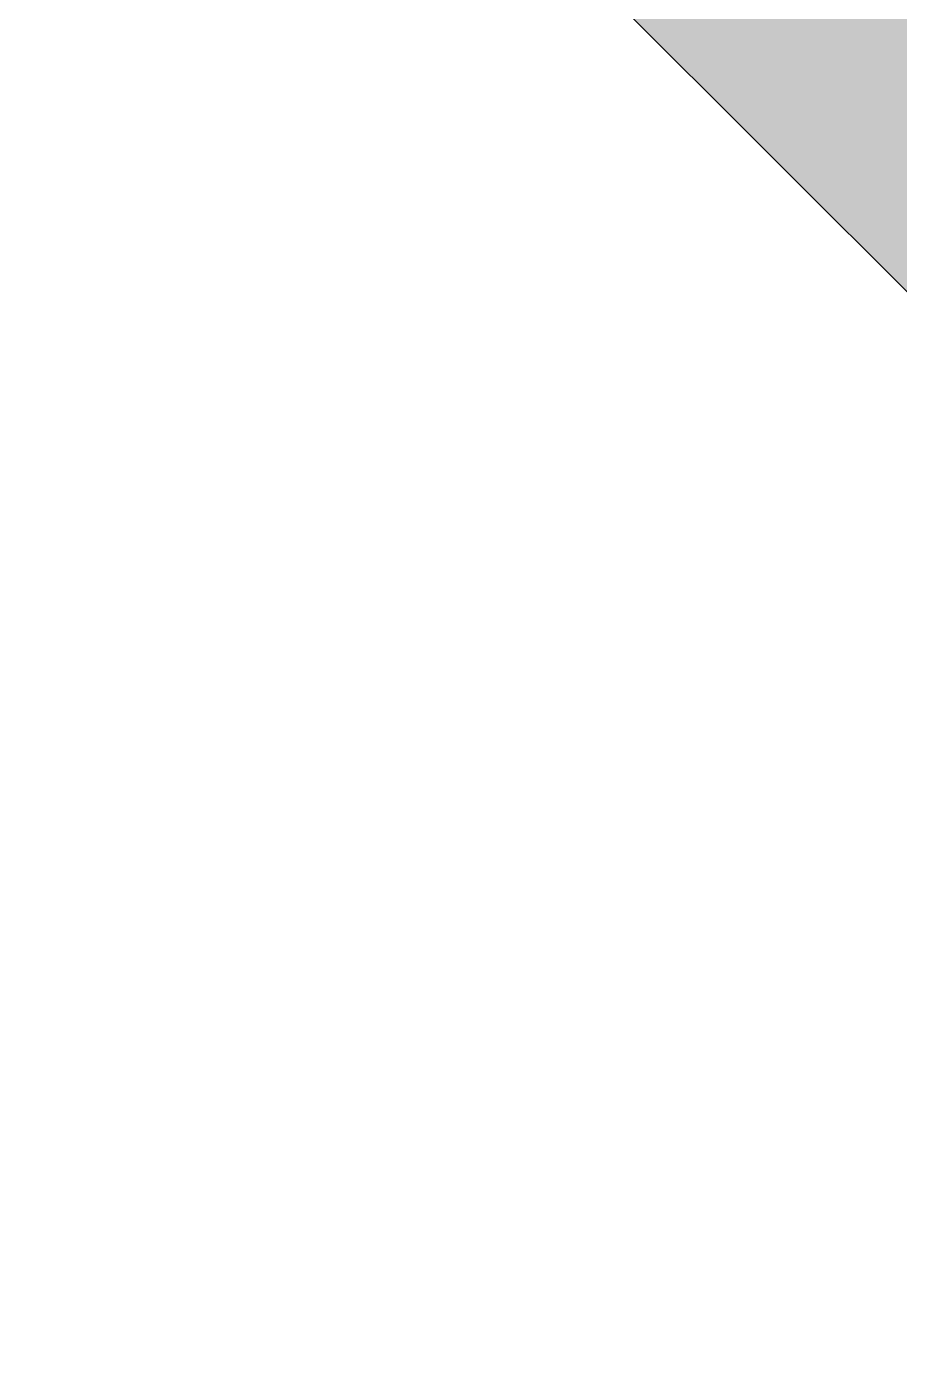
# Model space of a CAD drawing. Extents: x 36903891 to 38126251, y 2073392 to 2924740.
# Drawn here: x 37111083.9 to 37111122.1, y 2286631.8 to 2286690.7 of the extents above; entities that cross this region are included whole.
import ezdxf
from ezdxf.xclip import XClip

# ---------------------------------------------------------------- set-up
doc = ezdxf.new("R2010")
doc.units = 0
doc.header["$LTSCALE"] = 1000
doc.header["$XCLIPFRAME"] = 0
doc.linetypes.add('CENTER', pattern=[2, 1.25, -0.25, 0.25, -0.25])
doc.linetypes.add('CENTER2', pattern=[28.575, 19.05, -3.175, 3.175, -3.175])
doc.layers.get('Defpoints').update_dxf_attribs({"color": 8})
for name, color, linetype in [('#幕墙线-平面', 8, 'Continuous'), ('#轴线', 8, 'CENTER2'), ('A-DIMS', 8, 'Continuous'), ('A-DIMS-ELEV', 8, 'Continuous'), ('A-GRID', 8, 'CENTER'), ('A-STRS-HRAL', 8, 'Continuous'), ('DIM', 8, 'Continuous'), ('周边建筑', 8, 'Continuous')]:
    doc.layers.add(name, color=color, linetype=linetype)
doc.styles.add('_TCH_DIM_T3', font='SIMPLEX', dxfattribs={"width": 0.705882, "bigfont": 'GBCBIG'})
doc.dimstyles.new('_TCH_ARROW&&200', dxfattribs={"dimtxt": 595, "dimasz": 400, "dimexe": 500, "dimexo": 600, "dimgap": 252.5, "dimtad": 1, "dimdec": 0, "dimzin": 0, "dimdsep": 46, "dimtxsty": '_TCH_DIM_T3', "dimcen": 0.09, "dimclrt": 4, "dimazin": 2, "dimtfac": 1, "dimtdec": 0, "dimtix": 1, "dimtmove": 2, "dimatfit": 3, "dimfxl": 200, "dimtolj": 1, "dimtzin": 0, "dimarcsym": 0})

# ---------------------------------------------------------------- blocks, each defined once
blk = doc.blocks.new('DOTE-11')
at = {"layer": '#轴线'}
for radius, end in [(146600, 183.99981035), (138800, 210.18841722), (130400, 210.32938113), (127950, 210.37400968)]:
    blk.add_arc((36780598.517, 2918657.177), radius, 324.49999999, end, dxfattribs=at)
blk = doc.blocks.new('FDGFH')
at = {"layer": 'A-GRID'}
blk.add_blockref('DOTE-11', (-36780598.512, -2918657.163), dxfattribs=at)
blk = doc.blocks.new('A$C80b62fe7')
at = {"layer": '#幕墙线-平面'}
for radius, start, end in [(128529.444, 333.50224678, 195.77579696), (127529.444, 333.53985067, 195.78839705)]:
    blk.add_arc((71051.574, 188867.356), radius, start, end, dxfattribs=at)
blk = doc.blocks.new('DASWQE')
at = {"layer": 'DIM', "ltscale": 10}
blk.add_blockref('A$C80b62fe7', (-71047.039, -188862.976), dxfattribs=at)
blk = doc.blocks.new('A$C216ef243')
at = {"layer": '周边建筑', "ltscale": 5}
blk.add_arc((0, 0), 65000, 322.26361919, 219.12201313, dxfattribs=at)
blk = doc.blocks.new('*D348')
at = {"layer": 'A-DIMS', "lineweight": -2, "transparency": 16777216}
for p, q in [((39431018.552, 1994596.807), (39430718.734, 1994586.337)), ((39431096.654, 1991018.22), (39430796.666, 1991015.599))]:
    blk.add_line(p, q, dxfattribs=at)
blk.add_arc((39294322.124, 1989823.263), 136979.75, 0.66787468, 1.83268826, dxfattribs=at)
at = {"layer": 'A-DIMS', "transparency": 16777216}
for points in [[(39431165.176, 1994201.781), (39431298.435, 1994206.24), (39431218.43, 1994603.787)], [(39431359.231, 1991420.626), (39431225.905, 1991419.267), (39431296.647, 1991019.967)]]:
    blk.add_solid(points, dxfattribs=at)
at = {"layer": 'Defpoints', "color": 0, "transparency": 16777216}
for p in [(39431618.186, 1994617.747), (39431280.996, 1992214.786), (39431696.631, 1991023.462), (39294322.124, 1989823.263)]:
    blk.add_point(p, dxfattribs=at)
at = {"layer": 'A-DIMS', "transparency": 16777216, "insert": (39431819.131, 1992824.134), "char_height": 595, "attachment_point": 5, "rotation": 271.25028, "style": '_TCH_DIM_T3'}
blk.add_mtext('\\A1;1.5°', dxfattribs=at)
blk = doc.blocks.new('*D366')
at = {"layer": 'A-DIMS', "lineweight": -2, "transparency": 16777216}
for p, q in [((39430846.846, 1998171.93), (39430547.406, 1998153.618)), ((39431018.552, 1994596.807), (39430718.734, 1994586.337))]:
    blk.add_line(p, q, dxfattribs=at)
blk.add_arc((39294322.124, 1989823.263), 136979.75, 2.16731174, 3.33204317, dxfattribs=at)
at = {"layer": 'A-DIMS', "transparency": 16777216}
for points in [[(39431003.757, 1997780.876), (39431136.854, 1997788.82), (39431046.473, 1998184.137)], [(39431270.509, 1995005.946), (39431137.264, 1995001.099), (39431218.43, 1994603.787)]]:
    blk.add_solid(points, dxfattribs=at)
at = {"layer": 'Defpoints', "color": 0, "transparency": 16777216}
for p in [(39431445.728, 1998208.552), (39431171.522, 1995797.722), (39431618.186, 1994617.747), (39294322.124, 1989823.263)]:
    blk.add_point(p, dxfattribs=at)
at = {"layer": 'A-DIMS', "transparency": 16777216, "insert": (39431693.53, 1996420.909), "char_height": 595, "attachment_point": 5, "rotation": 272.74968, "style": '_TCH_DIM_T3'}
blk.add_mtext('\\A1;1.5°', dxfattribs=at)
blk = doc.blocks.new('CXVFG')
at = {"layer": 'A-DIMS-ELEV'}
blk.add_hatch(color=256, dxfattribs=at).paths.add_polyline_path([(39294377.234, 1989825.186), (39293777.234, 1990425.186), (39294977.234, 1990425.186)])
blk.add_line((39294377.234, 1989825.186), (39293777.234, 1990425.186), dxfattribs=at)
at = {"layer": '周边建筑'}
blk.add_circle((39294377.235, 1989825.187), 1000, dxfattribs=at)
blk.add_blockref('A$C216ef243', (39294377.235, 1989825.187), dxfattribs=at)
at = {"layer": 'A-DIMS'}
for base, p1, p2, picture, middle in [((39431171.522, 1995797.722), (39431618.186, 1994617.747), (39431445.728, 1998208.552), '*D366', (39431693.53, 1996420.909)), ((39431280.996, 1992214.786), (39431696.631, 1991023.462), (39431618.186, 1994617.747), '*D348', (39431819.131, 1992824.134))]:
    dim = blk.add_angular_dim_3p(base=base, center=(39294322.124, 1989823.263), p1=p1, p2=p2, dimstyle='_TCH_ARROW&&200', override={"dimclrd": 256, "dimclre": 256, "dimclrt": 256, "dimtfill": 0, "dimtfillclr": 256}, dxfattribs=at)
    dim.commit()
    dim.dimension.update_dxf_attribs({"geometry": picture, "text_midpoint": middle})
blk = doc.blocks.new('JUTEWR')
at = {"layer": 'A-STRS-HRAL'}
blk.add_blockref('DASWQE', (36747505.127, 2929436.66), dxfattribs=at)
at = {"layer": 'DIM'}
for name, p in [('FDGFH', (36747509.657, 2929430.517)), ('CXVFG', (-2546867.574, 939615.852))]:
    blk.add_blockref(name, p, dxfattribs=at)

msp = doc.modelspace()

# ---------------------------------------------------------------- block references
at = {"layer": 'DIM'}
ref = msp.add_blockref('JUTEWR', (363648.306, -642797.5), dxfattribs=at)
XClip(ref).set_block_clipping_path([(36540243.0880557299, 2702892.0700622862), (36938694.1744792983, 3117037.741362222)])

doc.saveas('drawing.dxf')
